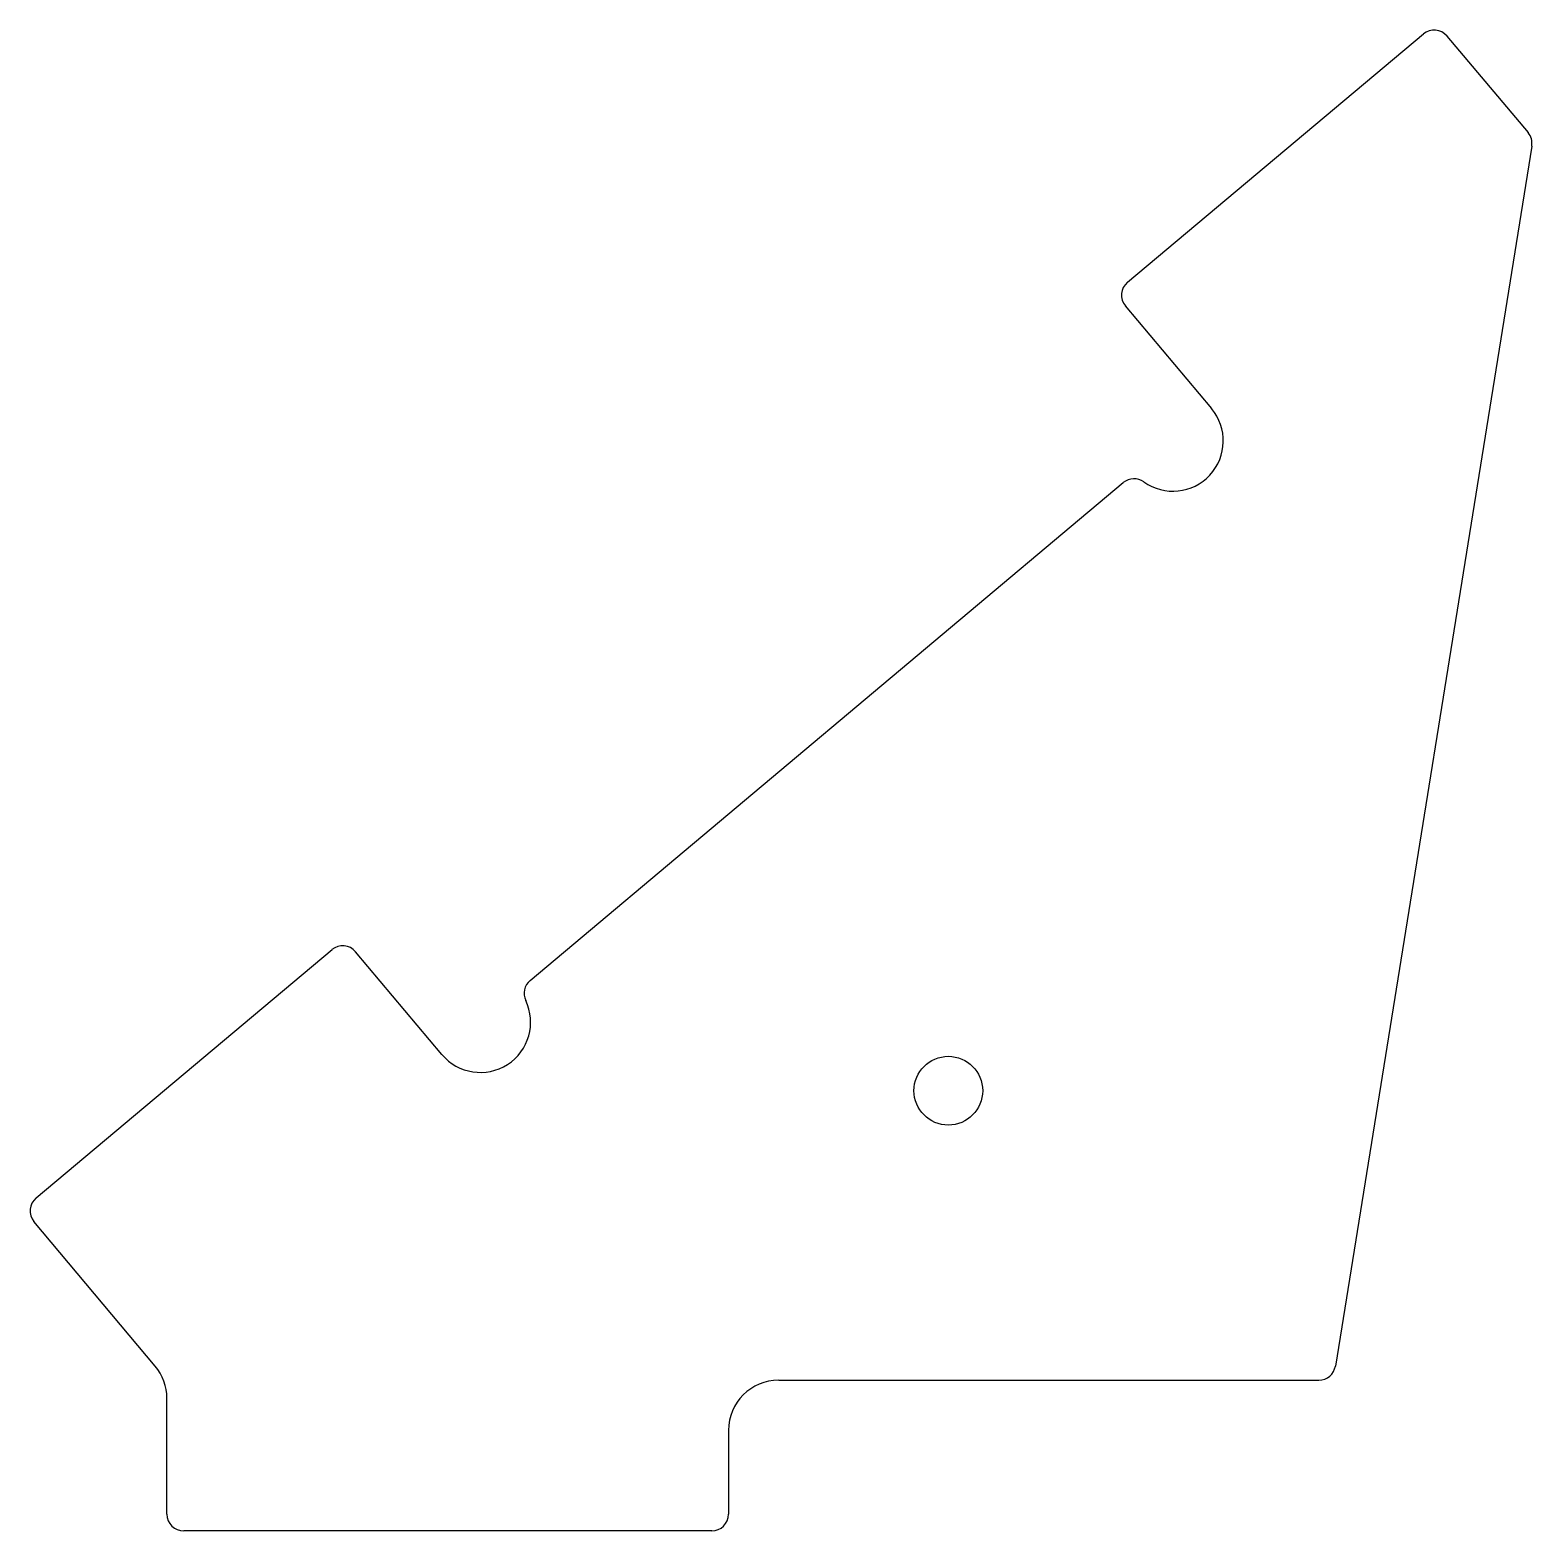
# Model space of a CAD drawing. Header units: metres. Extents: x 1088 to 1267, y 36 to 215.
import ezdxf

# ---------------------------------------------------------------- set-up
doc = ezdxf.new("R2010")
doc.units = ezdxf.units.M

msp = doc.modelspace()

# ---------------------------------------------------------------- linework, layer by layer
at = {"color": 250, "linetype": 'Continuous'}
for p, q in [((1219.11, 185.2), (1254.43, 214.83)), ((1257.24, 214.59), (1266.91, 203.07)), ((1267.35, 201.46), (1243.92, 55.87)), ((1218.86, 182.38), (1229.15, 170.13)), ((1147.83, 101.89), (1218.62, 161.29)), ((1088.88, 75.93), (1124.2, 105.56)), ((1137.3, 93.06), (1127.02, 105.31)), ((1103.11, 55.86), (1088.64, 73.11)), ((1177.51, 54.19), (1241.95, 54.19)), ((1104.51, 38.19), (1104.51, 52.01)), ((1171.51, 48.19), (1171.51, 38.19)), ((1169.51, 36.19), (1106.51, 36.19))]:
    msp.add_line(p, q, dxfattribs=at)
msp.add_circle((1197.74, 88.73), 4.1, dxfattribs=at)
for centre, radius, start, end in [((1255.71, 213.3), 2, 40, 130), ((1265.38, 201.78), 2, 350.8569, 40), ((1220.4, 183.67), 2, 130, 220), ((1224.55, 166.27), 6, 234.4775, 40), ((1219.9, 159.76), 2, 54.4775, 130), ((1125.48, 104.03), 2, 40, 130), ((1149.12, 100.36), 2, 130, 205.5225), ((1141.9, 96.91), 6, 220, 25.5225), ((1090.17, 74.4), 2, 130, 220), ((1098.51, 52.01), 6, 0, 40), ((1241.95, 56.19), 2, 270, 350.8569), ((1177.51, 48.19), 6, 90, 180), ((1106.51, 38.19), 2, 180, 270), ((1169.51, 38.19), 2, 270, 0)]:
    msp.add_arc(centre, radius, start, end, dxfattribs=at)

doc.saveas('drawing.dxf')
